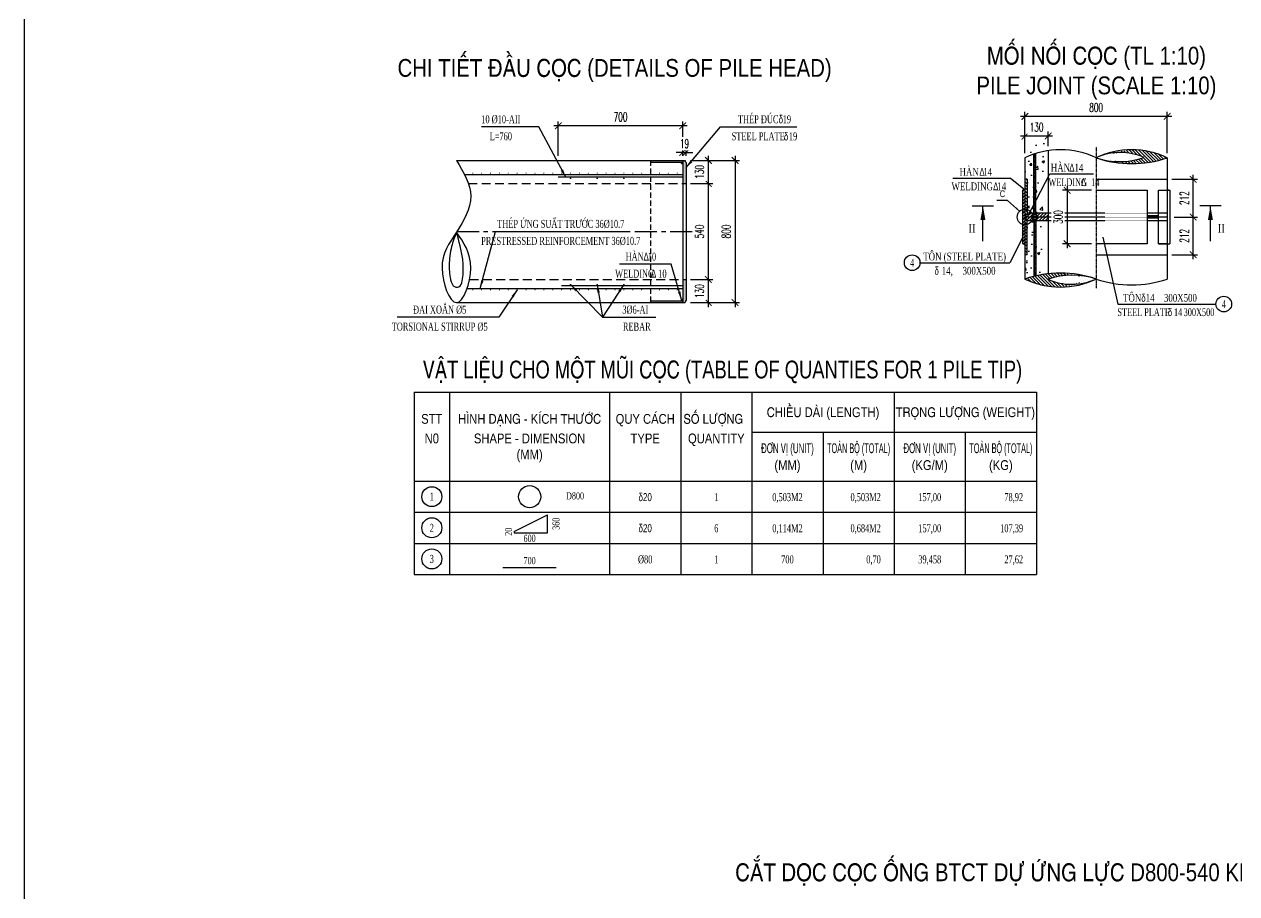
# Model space of a CAD drawing. Extents: x -687 to 808890, y -259 to 107959.
# Drawn here: x 796062 to 802880, y 96811 to 101701 of the extents above; entities that cross this region are included whole.
import ezdxf
from ezdxf.enums import TextEntityAlignment as Align

# ---------------------------------------------------------------- set-up
doc = ezdxf.new("R2010")
doc.units = 0
doc.header["$MEASUREMENT"] = 0
doc.header["$PDMODE"] = 3
doc.linetypes.add('CENTER', pattern=[2, 1.25, -0.25, 0.25, -0.25])
doc.linetypes.add('HIDDEN', pattern=[0.375, 0.25, -0.125])
doc.layers.get('0').update_dxf_attribs({"color": 3, "linetype": 'CONTINUOUS'})
doc.layers.get('DEFPOINTS').update_dxf_attribs({"linetype": 'CONTINUOUS'})
for name, color, linetype in [('Han', 7, 'CONTINUOUS'), ('HARCH', 9, 'CONTINUOUS'), ('Hatch', 5, 'CONTINUOUS'), ('khuat', 8, 'HIDDEN'), ('Kich thuoc', 4, 'CONTINUOUS'), ('KTHUOC', 2, 'CONTINUOUS'), ('Manh', 9, 'CONTINUOUS'), ('Net vang', 2, 'CONTINUOUS'), ('Text', 3, 'CONTINUOUS'), ('Thep chu', 1, 'CONTINUOUS'), ('Thep dai', 6, 'CONTINUOUS'), ('Tim', 8, 'CENTER'), ('VIEN', 3, 'CONTINUOUS')]:
    doc.layers.add(name, color=color, linetype=linetype)
doc.styles.add('DIM', font='isocp.shx')
doc.styles.add('HOA', font='Vhavan.ttf')
doc.styles.add('Kichthuoc', font='romans.shx', dxfattribs={"width": 0.6})
doc.styles.get("Standard").update_dxf_attribs({"font": 'vntimeh.shx', "width": 0.65})
doc.styles.add('SYMBOL', font='greeks.shx', dxfattribs={"width": 0.8})
doc.styles.add('Ten', font='Vharialn.ttf')
doc.linetypes.add('WELD', pattern='A,0.3,[130,ltypeshp.shx,S=0.25,R=0,X=0,Y=0.25],0.3', length=0.6)
doc.dimstyles.new('10a', dxfattribs={"dimscale": 200, "dimtxt": 0.22, "dimasz": 0.12, "dimexe": 0.12, "dimexo": 0.12, "dimgap": 0.1, "dimtad": 1, "dimdec": 0, "dimlfac": 0.5, "dimzin": 0, "dimdsep": 46, "dimtxsty": 'DIM', "dimblk": 'OBLIQUE', "dimcen": 0.09, "dimdle": 0.12, "dimclrd": 4, "dimclre": 4, "dimclrt": 3, "dimadec": 0, "dimazin": 0, "dimtfac": 1, "dimtdec": 0, "dimtmove": 0, "dimatfit": 0, "dimfxl": 1, "dimtolj": 1, "dimtzin": 0, "dimarcsym": 0})
doc.dimstyles.new('Dim 250', dxfattribs={"dimscale": 250, "dimtxt": 0.2, "dimasz": 0.15, "dimexe": 0.1, "dimexo": 0.1, "dimgap": 0.1, "dimtad": 1, "dimdec": 0, "dimlfac": -1, "dimzin": 0, "dimdsep": 46, "dimtxsty": 'Kichthuoc', "dimblk": 'ARCHTICK', "dimcen": 0.1, "dimdle": 0.1, "dimclrd": 4, "dimclre": 4, "dimclrt": 3, "dimadec": 0, "dimazin": 0, "dimtfac": 1, "dimtdec": 0, "dimtix": 1, "dimtmove": 2, "dimatfit": 3, "dimfxl": 1, "dimtfill": 1, "dimtolj": 1, "dimtzin": 0, "dimarcsym": 0})
doc.dimstyles.new('Le 250', dxfattribs={"dimscale": 250, "dimtxt": 0.22, "dimasz": 0.18, "dimexe": 0.1, "dimexo": 0.2, "dimgap": 0.1, "dimtad": 1, "dimdec": 0, "dimzin": 0, "dimdsep": 46, "dimtxsty": 'Kichthuoc', "dimblk": 'ARCHTICK', "dimcen": 0, "dimdle": 0.1, "dimclrd": 2, "dimclre": 2, "dimclrt": 256, "dimadec": 0, "dimazin": 0, "dimtfac": 1, "dimtdec": 0, "dimtix": 1, "dimtmove": 2, "dimatfit": 3, "dimfxl": 1, "dimtolj": 1, "dimtzin": 0, "dimarcsym": 0})
pattern_1 = [(135, (790914.554, 101798.52), (-8.838835, -8.838835), [])]

# ---------------------------------------------------------------- blocks, each defined once
blk = doc.blocks.new('_ArchTick')
at = {"color": 0, "linetype": 'ByBlock', "const_width": 0.15}
blk.add_lwpolyline([(-0.5, -0.5), (0.5, 0.5)], dxfattribs=at)
blk = doc.blocks.new('*D227')
at = {"layer": 'DEFPOINTS', "color": 0}
for p in [(799065.2, 101129.5), (799065.2, 100935.1), (799765.2, 100935.1)]:
    blk.add_point(p, dxfattribs=at)
at = {"layer": 'Kich thuoc', "color": 4, "lineweight": -2}
for p, q in [((799790.2, 101129.5), (799040.2, 101129.5)), ((799065.2, 100960.1), (799065.2, 101154.5)), ((799765.2, 100960.1), (799765.2, 101154.5))]:
    blk.add_line(p, q, dxfattribs=at)
at = {"layer": 'Kich thuoc', "color": 4, "lineweight": -2, "xscale": 37.5, "yscale": 37.5, "zscale": 37.5, "rotation": 180}
blk.add_blockref('_ArchTick', (799065.2, 101129.5), dxfattribs=at)
at = {"layer": 'Kich thuoc', "color": 4, "lineweight": -2, "xscale": 37.5, "yscale": 37.5, "zscale": 37.5}
blk.add_blockref('_ArchTick', (799765.2, 101129.5), dxfattribs=at)
at = {"layer": 'Kich thuoc', "color": 3, "insert": (799415.2, 101179.5), "char_height": 50, "attachment_point": 5, "style": 'Kichthuoc', "bg_fill": 3, "box_fill_scale": 1.25, "bg_fill_color": 9, "bg_fill_true_color": 13158600, "bg_fill_transparency": 12304716}
blk.add_mtext('\\A1;700', dxfattribs=at)
blk = doc.blocks.new('*D228')
at = {"layer": 'DEFPOINTS', "color": 0}
for p in [(799765.2, 100935.1), (799784.2, 100935.1)]:
    blk.add_point(p, dxfattribs=at)
at = {"layer": 'Kich thuoc', "color": 4, "lineweight": -2}
for p, q in [((799765.2, 100979.5), (799727.7, 100979.5)), ((799765.2, 100960.1), (799765.2, 101004.5)), ((799765.2, 100979.5), (799784.2, 100979.5)), ((799784.2, 100960.1), (799784.2, 101004.5)), ((799784.2, 100979.5), (799821.7, 100979.5))]:
    blk.add_line(p, q, dxfattribs=at)
at = {"layer": 'Kich thuoc', "color": 4, "lineweight": -2, "xscale": 37.5, "yscale": 37.5, "zscale": 37.5}
blk.add_blockref('_ArchTick', (799765.2, 100979.5), dxfattribs=at)
at = {"layer": 'Kich thuoc', "color": 4, "lineweight": -2, "xscale": 37.5, "yscale": 37.5, "zscale": 37.5, "rotation": 180}
blk.add_blockref('_ArchTick', (799784.2, 100979.5), dxfattribs=at)
at = {"layer": 'Kich thuoc', "color": 3, "insert": (799774.7, 101029.5), "char_height": 50, "attachment_point": 5, "style": 'Kichthuoc', "bg_fill": 3, "box_fill_scale": 1.25, "bg_fill_color": 9, "bg_fill_true_color": 13158600, "bg_fill_transparency": 11732736}
blk.add_mtext('\\A1;19', dxfattribs=at)
at = {"layer": 'DEFPOINTS', "color": 0}
blk.add_point((799784.2, 100979.5), dxfattribs=at)
blk = doc.blocks.new('*D229')
at = {"layer": 'DEFPOINTS', "color": 0}
for p in [(799784.2, 100265.1), (799784.2, 100135.1)]:
    blk.add_point(p, dxfattribs=at)
at = {"layer": 'Kich thuoc', "color": 4, "lineweight": -2}
for p, q in [((799809.2, 100265.1), (799934.2, 100265.1)), ((799909.2, 100110.1), (799909.2, 100290.1)), ((799809.2, 100135.1), (799934.2, 100135.1))]:
    blk.add_line(p, q, dxfattribs=at)
at = {"layer": 'Kich thuoc', "color": 4, "lineweight": -2, "xscale": 37.5, "yscale": 37.5, "zscale": 37.5}
for p, rotation in [((799909.2, 100265.1), 90), ((799909.2, 100135.1), 270)]:
    blk.add_blockref('_ArchTick', p, dxfattribs=dict(at, rotation=rotation))
at = {"layer": 'Kich thuoc', "color": 3, "insert": (799859.2, 100200.1), "char_height": 50, "attachment_point": 5, "rotation": 90, "style": 'Kichthuoc', "bg_fill": 3, "box_fill_scale": 1.25, "bg_fill_color": 9, "bg_fill_true_color": 13158600, "bg_fill_transparency": 11732736}
blk.add_mtext('\\A1;130', dxfattribs=at)
at = {"layer": 'DEFPOINTS', "color": 0}
blk.add_point((799909.2, 100265.1), dxfattribs=at)
blk = doc.blocks.new('*D230')
at = {"layer": 'DEFPOINTS', "color": 0}
for p in [(799784.2, 100935.1), (799784.2, 100135.1), (800059.2, 100135.1)]:
    blk.add_point(p, dxfattribs=at)
at = {"layer": 'Kich thuoc', "color": 4, "lineweight": -2}
for p, q in [((799809.2, 100935.1), (800084.2, 100935.1)), ((800059.2, 100960.1), (800059.2, 100110.1)), ((799809.2, 100135.1), (800084.2, 100135.1))]:
    blk.add_line(p, q, dxfattribs=at)
at = {"layer": 'Kich thuoc', "color": 4, "lineweight": -2, "xscale": 37.5, "yscale": 37.5, "zscale": 37.5}
for p, rotation in [((800059.2, 100935.1), 90), ((800059.2, 100135.1), 270)]:
    blk.add_blockref('_ArchTick', p, dxfattribs=dict(at, rotation=rotation))
at = {"layer": 'Kich thuoc', "color": 3, "insert": (800009.2, 100535.1), "char_height": 50, "attachment_point": 5, "rotation": 90, "style": 'Kichthuoc', "bg_fill": 3, "box_fill_scale": 1.25, "bg_fill_color": 9, "bg_fill_true_color": 13158600, "bg_fill_transparency": 7360688}
blk.add_mtext('\\A1;800', dxfattribs=at)
blk = doc.blocks.new('*D231')
at = {"layer": 'DEFPOINTS', "color": 0}
for p in [(799784.2, 100805.1), (799909.2, 100805.1), (799784.2, 100265.1)]:
    blk.add_point(p, dxfattribs=at)
at = {"layer": 'Kich thuoc', "color": 4, "lineweight": -2}
for p, q in [((799809.2, 100805.1), (799934.2, 100805.1)), ((799909.2, 100240.1), (799909.2, 100830.1)), ((799809.2, 100265.1), (799934.2, 100265.1))]:
    blk.add_line(p, q, dxfattribs=at)
at = {"layer": 'Kich thuoc', "color": 4, "lineweight": -2, "xscale": 37.5, "yscale": 37.5, "zscale": 37.5}
for p, rotation in [((799909.2, 100805.1), 90), ((799909.2, 100265.1), 270)]:
    blk.add_blockref('_ArchTick', p, dxfattribs=dict(at, rotation=rotation))
at = {"layer": 'Kich thuoc', "color": 3, "insert": (799859.2, 100535.1), "char_height": 50, "attachment_point": 5, "rotation": 90, "style": 'Kichthuoc', "bg_fill": 3, "box_fill_scale": 1.25, "bg_fill_color": 9, "bg_fill_true_color": 13158600, "bg_fill_transparency": 11732736}
blk.add_mtext('\\A1;540', dxfattribs=at)
blk = doc.blocks.new('*D232')
at = {"layer": 'DEFPOINTS', "color": 0}
for p in [(799784.2, 100935.1), (799784.2, 100805.1)]:
    blk.add_point(p, dxfattribs=at)
at = {"layer": 'Kich thuoc', "color": 4, "lineweight": -2}
for p, q in [((799809.2, 100935.1), (799934.2, 100935.1)), ((799909.2, 100780.1), (799909.2, 100960.1)), ((799809.2, 100805.1), (799934.2, 100805.1))]:
    blk.add_line(p, q, dxfattribs=at)
at = {"layer": 'Kich thuoc', "color": 4, "lineweight": -2, "xscale": 37.5, "yscale": 37.5, "zscale": 37.5}
for p, rotation in [((799909.2, 100935.1), 90), ((799909.2, 100805.1), 270)]:
    blk.add_blockref('_ArchTick', p, dxfattribs=dict(at, rotation=rotation))
at = {"layer": 'Kich thuoc', "color": 3, "insert": (799859.2, 100870.1), "char_height": 50, "attachment_point": 5, "rotation": 90, "style": 'Kichthuoc', "bg_fill": 3, "box_fill_scale": 1.25, "bg_fill_color": 9, "bg_fill_true_color": 13158600, "bg_fill_transparency": 4009252}
blk.add_mtext('\\A1;130', dxfattribs=at)
at = {"layer": 'DEFPOINTS', "color": 0}
blk.add_point((799909.2, 100935.1), dxfattribs=at)
blk = doc.blocks.new('*D431')
at = {"layer": 'DEFPOINTS', "color": 0}
for p in [(801819.5, 100989.1), (801689.5, 100949.7)]:
    blk.add_point(p, dxfattribs=at)
at = {"layer": 'Kich thuoc', "color": 4, "lineweight": -2}
for p, q in [((801844.5, 101071.7), (801664.5, 101071.7)), ((801689.5, 100974.7), (801689.5, 101096.7)), ((801819.5, 101014.1), (801819.5, 101096.7))]:
    blk.add_line(p, q, dxfattribs=at)
at = {"layer": 'Kich thuoc', "color": 4, "lineweight": -2, "xscale": 37.5, "yscale": 37.5, "zscale": 37.5, "rotation": 180}
blk.add_blockref('_ArchTick', (801689.5, 101071.7), dxfattribs=at)
at = {"layer": 'Kich thuoc', "color": 4, "lineweight": -2, "xscale": 37.5, "yscale": 37.5, "zscale": 37.5}
blk.add_blockref('_ArchTick', (801819.5, 101071.7), dxfattribs=at)
at = {"layer": 'Kich thuoc', "color": 3, "insert": (801754.5, 101121.7), "char_height": 50, "attachment_point": 5, "style": 'Kichthuoc', "bg_fill": 3, "box_fill_scale": 1.25, "bg_fill_color": 9, "bg_fill_true_color": 13158600, "bg_fill_transparency": 13434708}
blk.add_mtext('\\A1;130', dxfattribs=at)
at = {"layer": 'DEFPOINTS', "color": 0}
blk.add_point((801689.5, 101071.7), dxfattribs=at)
blk = doc.blocks.new('Cati-i')
at = {"layer": 'Text'}
for p, q in [((-3, 0), (3, 0)), ((0, -10), (0, 0))]:
    blk.add_line(p, q, dxfattribs=at)
blk.add_solid([(-0.7, -4.03), (0.7, -4.03), (0, 0)], dxfattribs=at)
at = {"layer": 'Text', "width": 0.8}
blk.add_attdef('I', text='', height=2.5, dxfattribs=at).set_placement((-3.04, -7.62), align=Align.CENTER)
blk = doc.blocks.new('*D432')
at = {"layer": 'DEFPOINTS', "color": 0}
for p in [(802503.5, 100616.6), (802635, 100616.6), (802489.5, 100404.6)]:
    blk.add_point(p, dxfattribs=at)
at = {"layer": 'Kich thuoc', "color": 4, "lineweight": -2}
for p, q in [((802635, 100379.6), (802635, 100641.6)), ((802528.5, 100616.6), (802660, 100616.6)), ((802514.5, 100404.6), (802660, 100404.6))]:
    blk.add_line(p, q, dxfattribs=at)
at = {"layer": 'Kich thuoc', "color": 4, "lineweight": -2, "xscale": 37.5, "yscale": 37.5, "zscale": 37.5}
for p, rotation in [((802635, 100616.6), 90), ((802635, 100404.6), 270)]:
    blk.add_blockref('_ArchTick', p, dxfattribs=dict(at, rotation=rotation))
at = {"layer": 'Kich thuoc', "color": 3, "insert": (802585, 100510.6), "char_height": 50, "attachment_point": 5, "rotation": 90, "style": 'Kichthuoc', "bg_fill": 3, "box_fill_scale": 1.25, "bg_fill_color": 9, "bg_fill_true_color": 13158600, "bg_fill_transparency": 8338381}
blk.add_mtext('\\A1;212', dxfattribs=at)
blk = doc.blocks.new('*D433')
at = {"layer": 'DEFPOINTS', "color": 0}
for p in [(802489.5, 100828.6), (802635, 100828.6), (802503.5, 100616.6)]:
    blk.add_point(p, dxfattribs=at)
at = {"layer": 'Kich thuoc', "color": 4, "lineweight": -2}
for p, q in [((802635, 100591.6), (802635, 100853.6)), ((802514.5, 100828.6), (802660, 100828.6)), ((802528.5, 100616.6), (802660, 100616.6))]:
    blk.add_line(p, q, dxfattribs=at)
at = {"layer": 'Kich thuoc', "color": 4, "lineweight": -2, "xscale": 37.5, "yscale": 37.5, "zscale": 37.5}
for p, rotation in [((802635, 100828.6), 90), ((802635, 100616.6), 270)]:
    blk.add_blockref('_ArchTick', p, dxfattribs=dict(at, rotation=rotation))
at = {"layer": 'Kich thuoc', "color": 3, "insert": (802585, 100722.6), "char_height": 50, "attachment_point": 5, "rotation": 90, "style": 'Kichthuoc', "bg_fill": 3, "box_fill_scale": 1.25, "bg_fill_color": 9, "bg_fill_true_color": 13158600, "bg_fill_transparency": 13434708}
blk.add_mtext('\\A1;212', dxfattribs=at)
blk = doc.blocks.new('_Oblique')
at = {"color": 0, "linetype": 'ByBlock', "lineweight": -2}
blk.add_line((-0.5, -0.5), (0.5, 0.5), dxfattribs=at)
blk = doc.blocks.new('*D434')
at = {"layer": 'DEFPOINTS', "color": 0}
for p in [(802089.5, 100766.6), (801926.1, 100466.6), (802089.5, 100466.6)]:
    blk.add_point(p, dxfattribs=at)
at = {"layer": 'Kich thuoc', "color": 4, "lineweight": -2}
for p, q in [((801926.1, 100791.6), (801926.1, 100441.6)), ((802064.5, 100766.6), (801901.1, 100766.6)), ((802064.5, 100466.6), (801901.1, 100466.6))]:
    blk.add_line(p, q, dxfattribs=at)
at = {"layer": 'Kich thuoc', "color": 4, "lineweight": -2, "xscale": 37.5, "yscale": 37.5, "zscale": 37.5}
for p, rotation in [((801926.1, 100766.6), 90), ((801926.1, 100466.6), 270)]:
    blk.add_blockref('_ArchTick', p, dxfattribs=dict(at, rotation=rotation))
at = {"layer": 'Kich thuoc', "color": 3, "insert": (801876.1, 100616.6), "char_height": 50, "attachment_point": 5, "rotation": 90, "style": 'Kichthuoc', "bg_fill": 3, "box_fill_scale": 1.25, "bg_fill_color": 9, "bg_fill_true_color": 13158600, "bg_fill_transparency": 13434708}
blk.add_mtext('\\A1;300', dxfattribs=at)
blk = doc.blocks.new('*D435')
at = {"layer": 'DEFPOINTS', "color": 0}
for p in [(801689.5, 101182.6), (801689.5, 101005.8), (802489.5, 100949.7)]:
    blk.add_point(p, dxfattribs=at)
at = {"layer": 'Kich thuoc', "color": 4, "lineweight": -2}
for p, q in [((802514.5, 101182.6), (801664.5, 101182.6)), ((801689.5, 101030.8), (801689.5, 101207.6)), ((802489.5, 100974.7), (802489.5, 101207.6))]:
    blk.add_line(p, q, dxfattribs=at)
at = {"layer": 'Kich thuoc', "color": 4, "lineweight": -2, "xscale": 37.5, "yscale": 37.5, "zscale": 37.5, "rotation": 180}
blk.add_blockref('_ArchTick', (801689.5, 101182.6), dxfattribs=at)
at = {"layer": 'Kich thuoc', "color": 4, "lineweight": -2, "xscale": 37.5, "yscale": 37.5, "zscale": 37.5}
blk.add_blockref('_ArchTick', (802489.5, 101182.6), dxfattribs=at)
at = {"layer": 'Kich thuoc', "color": 3, "insert": (802089.5, 101232.6), "char_height": 50, "attachment_point": 5, "style": 'Kichthuoc', "bg_fill": 3, "box_fill_scale": 1.25, "bg_fill_color": 9, "bg_fill_true_color": 13158600, "bg_fill_transparency": 13434708}
blk.add_mtext('\\A1;800', dxfattribs=at)

msp = doc.modelspace()

# ---------------------------------------------------------------- hatches: boundary and pattern name
at = {"layer": 'HARCH'}
h = msp.add_hatch(dxfattribs=at)
h.set_pattern_fill('ANSI31', color=256, scale=100, angle=90, style=0)
h.set_pattern_definition(pattern_1)
h.paths.add_polyline_path([(801819.5, 100266.4, -0.177243), (802012.4, 100277.6, 0.173829), (801689.5, 100267.9, 0.245422), (802023.3, 100259.4, -0.241912)])
at = {"layer": 'Hatch'}
h = msp.add_hatch(color=256, dxfattribs=at)
h.paths.add_polyline_path([(799765.2, 100935.1), (799584.2, 100935.1), (799584.2, 100925.1), (799765.2, 100925.1)])
h.paths.add_polyline_path([(799784.2, 100923.1), (799782.4, 100923.1), (799778.2, 100935.1), (799765.2, 100935.1), (799765.2, 100805.1), (799784.2, 100805.1)])
h = msp.add_hatch(dxfattribs=at)
h.set_pattern_fill('ANSI31', color=256, scale=100, angle=90, style=0)
h.set_pattern_definition(pattern_1)
h.paths.add_polyline_path([(801701.5, 100828.6), (801689.5, 100828.6), (801689.5, 100628.6), (801701.5, 100628.6)])
h.paths.add_polyline_path([(801701.5, 100604.6), (801689.5, 100604.6), (801689.5, 100404.6), (801701.5, 100404.6)])
h = msp.add_hatch(dxfattribs=at)
h.set_pattern_fill('ANSI31', color=256, scale=100, style=0)
h.set_pattern_definition([(45, (29899.795, -79.171), (-8.83883476, 8.83883476), [])])
h.paths.add_polyline_path([(801689.5, 100766.6), (801675.5, 100766.6), (801675.5, 100658.1, -0.081492), (801689.5, 100660.4)])
h.paths.add_polyline_path([(801689.5, 100610.1), (801689.5, 100660.4, 0.081492), (801675.5, 100658.1), (801675.5, 100575.1, 0.081492), (801689.5, 100572.8)])
h.paths.add_polyline_path([(801689.5, 100572.8, -0.081492), (801675.5, 100575.1), (801675.5, 100466.6), (801689.5, 100466.6)])
h = msp.add_hatch(color=256, dxfattribs=at)
h.paths.add_polyline_path([(799784.2, 100265.1), (799765.2, 100265.1), (799765.2, 100135.1), (799778.2, 100135.1), (799782.4, 100147.1), (799784.2, 100147.1)])
h.paths.add_polyline_path([(799765.2, 100145.1), (799584.2, 100145.1), (799584.2, 100135.1), (799765.2, 100135.1)])

# ---------------------------------------------------------------- linework, layer by layer
for p, q in [((798254, 99631.3), (798254, 98606.3)), ((798254, 99631.3), (801754, 99631.3)), ((798454, 99631.3), (798454, 98606.3)), ((799354, 99631.3), (799354, 98606.3)), ((799754, 99631.3), (799754, 98606.3)), ((800154, 99631.3), (800154, 98606.3)), ((800954, 99631.3), (800954, 98606.3)), ((801754, 99631.3), (801754, 98606.3)), ((800154, 99406.3), (801754, 99406.3)), ((800554, 99406.3), (800554, 98606.3)), ((801354, 99406.3), (801354, 98606.3)), ((798254, 99131.3), (801754, 99131.3)), ((798254, 98956.3), (801754, 98956.3)), ((798254, 98781.3), (801754, 98781.3)), ((798254, 98781.3), (801754, 98781.3)), ((798254, 98606.3), (801754, 98606.3))]:
    msp.add_line(p, q)
at = {"const_width": 4.5}
for points in [[(799131.9, 100833.9, 1), (799136.4, 100833.9, 1)], [(799281.9, 100833.9, 1), (799286.4, 100833.9, 1)], [(799431.9, 100833.9, 1), (799436.4, 100833.9, 1)], [(799131.9, 100236.2, -1), (799136.4, 100236.2, -1)], [(799281.9, 100236.2, -1), (799286.4, 100236.2, -1)], [(799431.9, 100236.2, -1), (799436.4, 100236.2, -1)]]:
    msp.add_lwpolyline(points, format="xyb", close=True, dxfattribs=at)
at = {"layer": 'Hatch', "linetype": 'HIDDEN', "ltscale": 120}
msp.add_line((799584.2, 100935.1), (799584.2, 100135.1), dxfattribs=at)
at = {"layer": 'Hatch'}
for p, q in [((802387.5, 100623.1), (802387.5, 100610.1)), ((802407.5, 100623.1), (802407.5, 100610.1)), ((802427.5, 100623.1), (802427.5, 100610.1))]:
    msp.add_line(p, q, dxfattribs=at)
for points in [[(801689.5, 100766.6), (801689.5, 100778.6), (801675.5, 100766.6)], [(802489.5, 100766.6), (802489.5, 100778.6), (802503.5, 100766.6)], [(801689.5, 100466.6), (801675.5, 100466.6), (801689.5, 100454.6)], [(802489.5, 100466.6), (802503.5, 100466.6), (802489.5, 100454.6)]]:
    msp.add_solid(points, dxfattribs=at)
at = {"layer": 'khuat'}
for p, q in [((802377.5, 100638.6), (802089.5, 100638.6)), ((802489.5, 100638.6), (802439.5, 100638.6)), ((802377.5, 100616.6), (802089.5, 100616.6)), ((802377.5, 100594.6), (802089.5, 100594.6)), ((802489.5, 100616.6), (802439.5, 100616.6)), ((802489.5, 100594.6), (802439.5, 100594.6))]:
    msp.add_line(p, q, dxfattribs=at)
at = {"layer": 'KTHUOC'}
for p, q in [((801828.8, 100858.9), (802075.3, 100858.9)), ((801283.3, 100835.2), (801607.1, 100835.2)), ((801099.2, 100359.6), (801603.9, 100359.6)), ((802212.4, 100126.8), (802763.5, 100126.8))]:
    msp.add_line(p, q, dxfattribs=at)
for centre in [(801055.2, 100359.6), (802807.5, 100126.8)]:
    msp.add_circle(centre, 44, dxfattribs=at)
for centre, radius, start, end in [((802289.5, 100530.9), 464.1, 64.46988, 115.53012), ((802289.5, 101536.6), 620, 251.18228, 288.81772), ((801889.5, 99681), 620, 71.18228, 108.81772), ((801889.5, 100686.6), 464.1, 244.46988, 295.53012), ((801956.6, 99871.9), 417.7, 71.45052, 109.16813), ((801952.9, 100566.7), 328.6, 246.05221, 294.56644), ((802289.5, 100854.8), 620, 251.18228, 288.81772)]:
    msp.add_arc(centre, radius, start, end, dxfattribs=at)
msp.add_solid([(801689.5, 100623.1), (801703.5, 100618.1), (801689.5, 100610.1), (801703.5, 100615.1)], dxfattribs=at)
at = {"layer": 'Manh', "linetype": 'WELD', "ltscale": 22}
for p, q in [((802089.5, 100766.6), (802377.5, 100766.6)), ((802377.5, 100766.6), (802377.5, 100466.6)), ((802377.5, 100766.6), (802377.5, 100466.6)), ((802439.5, 100466.6), (802439.5, 100766.6)), ((802439.5, 100766.6), (802489.5, 100766.6)), ((802377.5, 100466.6), (802089.5, 100466.6)), ((802489.5, 100466.6), (802439.5, 100466.6))]:
    msp.add_line(p, q, dxfattribs=at)
at = {"layer": 'Net vang'}
msp.add_line((798254, 99131.3), (801754, 99131.3), dxfattribs=at)
for centre in [(798354, 99043.8), (798354, 98868.8), (798354, 98693.8)]:
    msp.add_circle(centre, 56.2, dxfattribs=at)
for points, knots in [([(798492.3, 100935.1), (798532.7, 100868.4), (798613.4, 100735.1), (798492.8, 100522.8), (798370.9, 100361.9), (798492.6, 100024.1), (798613.5, 100360), (798533.2, 100473.4), (798492.3, 100531.1)], [0, 0, 0, 0, 217.550511, 435.101022, 652.651533, 862.881742, 1073.007423, 1290.557934, 1290.557934, 1290.557934, 1290.557934]), ([(798492.3, 100531.1), (798507.1, 100479.6), (798530.2, 100399), (798533, 100303.8), (798521.8, 100216.9), (798473.7, 100224), (798454.2, 100273.8), (798448.9, 100348.6), (798460.2, 100444.6), (798482.4, 100504.5), (798492.3, 100531.1)], [0, 0, 0, 0, 155.255889, 243.008911, 319.962243, 337.767249, 370.835349, 463.424431, 569.804282, 654.888435, 654.888435, 654.888435, 654.888435])]:
    msp.add_open_spline(points, degree=3, knots=knots, dxfattribs=at)
at = {"layer": 'Thep chu'}
for p, q in [((798816.6, 98847.6), (799004, 98941.3)), ((799004, 98841.3), (799004, 98941.3)), ((798816.6, 98847.6), (798816.6, 98841.3)), ((798816.6, 98841.3), (799004, 98841.3)), ((798754, 98646.3), (799054, 98646.3))]:
    msp.add_line(p, q, dxfattribs=at)
msp.add_lwpolyline([(796062.4, 71239), (808889.6, 71239), (808889.6, 106534.8), (796062.4, 106534.8)], close=True, dxfattribs=at)
at = {"layer": 'Thep dai', "const_width": 3}
for points in [[(798582.7, 100863.4, 1), (798585.7, 100863.4, 1)], [(798632.7, 100863.4, 1), (798635.7, 100863.4, 1)], [(798682.7, 100863.4, 1), (798685.7, 100863.4, 1)], [(798732.7, 100863.4, 1), (798735.7, 100863.4, 1)], [(798782.7, 100863.4, 1), (798785.7, 100863.4, 1)], [(798832.7, 100863.4, 1), (798835.7, 100863.4, 1)], [(798882.7, 100863.4, 1), (798885.7, 100863.4, 1)], [(798932.7, 100863.4, 1), (798935.7, 100863.4, 1)], [(798982.7, 100863.4, 1), (798985.7, 100863.4, 1)], [(799032.7, 100863.4, 1), (799035.7, 100863.4, 1)], [(799082.7, 100863.4, 1), (799085.7, 100863.4, 1)], [(799132.7, 100863.4, 1), (799135.7, 100863.4, 1)], [(799182.7, 100863.4, 1), (799185.7, 100863.4, 1)], [(799232.7, 100863.4, 1), (799235.7, 100863.4, 1)], [(799282.7, 100863.4, 1), (799285.7, 100863.4, 1)], [(799332.7, 100863.4, 1), (799335.7, 100863.4, 1)], [(799382.7, 100863.4, 1), (799385.7, 100863.4, 1)], [(799432.7, 100863.4, 1), (799435.7, 100863.4, 1)], [(799482.7, 100863.4, 1), (799485.7, 100863.4, 1)], [(799532.7, 100863.4, 1), (799535.7, 100863.4, 1)], [(799582.7, 100863.4, 1), (799585.7, 100863.4, 1)], [(799632.7, 100863.4, 1), (799635.7, 100863.4, 1)], [(799682.7, 100863.4, 1), (799685.7, 100863.4, 1)], [(799732.7, 100863.4, 1), (799735.7, 100863.4, 1)], [(798582.7, 100206.7, -1), (798585.7, 100206.7, -1)], [(798632.7, 100206.7, -1), (798635.7, 100206.7, -1)], [(798682.7, 100206.7, -1), (798685.7, 100206.7, -1)], [(798732.7, 100206.7, -1), (798735.7, 100206.7, -1)], [(798782.7, 100206.7, -1), (798785.7, 100206.7, -1)], [(798832.7, 100206.7, -1), (798835.7, 100206.7, -1)], [(798882.7, 100206.7, -1), (798885.7, 100206.7, -1)], [(798932.7, 100206.7, -1), (798935.7, 100206.7, -1)], [(798982.7, 100206.7, -1), (798985.7, 100206.7, -1)], [(799032.7, 100206.7, -1), (799035.7, 100206.7, -1)], [(799082.7, 100206.7, -1), (799085.7, 100206.7, -1)], [(799132.7, 100206.7, -1), (799135.7, 100206.7, -1)], [(799182.7, 100206.7, -1), (799185.7, 100206.7, -1)], [(799232.7, 100206.7, -1), (799235.7, 100206.7, -1)], [(799282.7, 100206.7, -1), (799285.7, 100206.7, -1)], [(799332.7, 100206.7, -1), (799335.7, 100206.7, -1)], [(799382.7, 100206.7, -1), (799385.7, 100206.7, -1)], [(799432.7, 100206.7, -1), (799435.7, 100206.7, -1)], [(799482.7, 100206.7, -1), (799485.7, 100206.7, -1)], [(799532.7, 100206.7, -1), (799535.7, 100206.7, -1)], [(799582.7, 100206.7, -1), (799585.7, 100206.7, -1)], [(799632.7, 100206.7, -1), (799635.7, 100206.7, -1)], [(799682.7, 100206.7, -1), (799685.7, 100206.7, -1)], [(799732.7, 100206.7, -1), (799735.7, 100206.7, -1)]]:
    msp.add_lwpolyline(points, format="xyb", close=True, dxfattribs=at)
at = {"layer": 'Thep dai'}
msp.add_circle((798904, 99043.8), 62.5, dxfattribs=at)
at = {"layer": 'Tim'}
for p, q in [((801744.5, 100974.4), (801744.5, 100626.6)), ((802089.5, 101011.7), (802089.5, 100216.4)), ((801744.5, 100606.6), (801744.5, 100285.7))]:
    msp.add_line(p, q, dxfattribs=at)
at = {"layer": 'VIEN'}
for p, q in [((801750.6, 100628.6), (801750.6, 100976.5)), ((801819.5, 100992.2), (801819.5, 100641.6)), ((801689.5, 100949.7), (801689.5, 100623.1)), ((801738.4, 100628.6), (801738.4, 100972.2)), ((802489.5, 100949.7), (802489.5, 100616.6)), ((801701.5, 100828.6), (801689.5, 100828.6)), ((801701.5, 100828.6), (801701.5, 100628.6)), ((802089.5, 100828.6), (802489.5, 100828.6)), ((801689.5, 100766.6), (801675.5, 100766.6)), ((801675.5, 100766.6), (801675.5, 100466.6)), ((801689.5, 100754.6), (801689.5, 100478.6)), ((802089.5, 100766.6), (802377.5, 100766.6)), ((802439.5, 100766.6), (802503.5, 100766.6)), ((802503.5, 100766.6), (802503.5, 100466.6)), ((801738.4, 100638.6), (801701.5, 100638.6)), ((801737.5, 100628.6), (801737.5, 100638.6)), ((802089.5, 100638.6), (801750.6, 100638.6)), ((801751.5, 100628.6), (801751.5, 100638.6)), ((801819.5, 100641.6), (801819.5, 100591.6)), ((802439.5, 100638.6), (802377.5, 100638.6)), ((801701.5, 100628.6), (801689.5, 100628.6)), ((801703.5, 100618.1), (801689.5, 100623.1)), ((801703.5, 100615.1), (801689.5, 100610.1)), ((801689.5, 100610.1), (801689.5, 100267.9)), ((801701.5, 100604.6), (801689.5, 100604.6)), ((801701.5, 100404.6), (801701.5, 100604.6)), ((801738.4, 100594.6), (801701.5, 100594.6)), ((801703.5, 100618.1), (801703.5, 100616.6)), ((801703.5, 100615.1), (801703.5, 100616.6)), ((802089.5, 100616.6), (801703.5, 100616.6)), ((801732.5, 100616.6), (801732.5, 100628.6)), ((801732.5, 100628.6), (801737.5, 100628.6)), ((801732.5, 100616.6), (801732.5, 100604.6)), ((801732.5, 100604.6), (801737.5, 100604.6)), ((801737.5, 100598.6), (801737.5, 100604.7)), ((801737.5, 100604.6), (801737.5, 100594.6)), ((801738.4, 100628.6), (801750.6, 100628.6)), ((801738.4, 100618.6), (801750.6, 100618.6)), ((801738.4, 100614.6), (801750.6, 100614.6)), ((801738.4, 100604.6), (801738.4, 100284.1)), ((801738.4, 100604.6), (801750.6, 100604.6)), ((801750.6, 100604.6), (801750.6, 100287.2)), ((802089.5, 100594.6), (801750.6, 100594.6)), ((801751.5, 100628.6), (801756.5, 100628.6)), ((801751.5, 100604.6), (801756.5, 100604.6)), ((801751.5, 100604.6), (801751.5, 100594.6)), ((801756.5, 100616.6), (801756.5, 100628.6)), ((801756.5, 100616.6), (801756.5, 100604.6)), ((801819.5, 100591.6), (801819.5, 100298.9)), ((802439.5, 100623.1), (802377.5, 100623.1)), ((802439.5, 100616.6), (802377.5, 100616.6)), ((802439.5, 100610.1), (802377.5, 100610.1)), ((802439.5, 100594.6), (802377.5, 100594.6)), ((802489.5, 100616.6), (802489.5, 100267.9)), ((801689.5, 100466.6), (801675.5, 100466.6)), ((802439.5, 100466.6), (802503.5, 100466.6)), ((801701.5, 100404.6), (801689.5, 100404.6)), ((802089.5, 100404.6), (802489.5, 100404.6))]:
    msp.add_line(p, q, dxfattribs=at)
msp.add_circle((801689.5, 100616.6), 43.8, dxfattribs=at)
for centre, start, end in [((801738.4, 100623.6), 90, 270), ((801738.4, 100609.6), 90, 270), ((801750.6, 100623.6), 270, 90), ((801750.6, 100609.6), 270, 90)]:
    msp.add_arc(centre, 5, start, end, dxfattribs=at)

# ---------------------------------------------------------------- block references
at = {"layer": 'Hatch', "xscale": 20, "yscale": 20, "zscale": 20}
msp.add_blockref('Cati-i', (801453, 100680), dxfattribs=at).add_auto_attribs({'I': 'II'})
at = {"layer": 'Hatch'}
ref = msp.add_blockref('Cati-i', (802732.3, 100680), dxfattribs=dict(at, xscale=-20, yscale=20, zscale=20))
ref.add_attrib('I', 'II', dxfattribs={"layer": 'Text', "height": 50, "width": 0.8}).set_placement((802793.2, 100527.7), align=Align.CENTER)

# ---------------------------------------------------------------- texts
at = {"layer": 'Text', "color": 3, "style": 'Ten'}
for s, p in [('mèi nèi cäc (TL 1:10)', (802091.2, 101474)), ('Chi tiÕt ®Çu cäc (details of pile head)', (799382, 101405.1)), ('pile joint (scale 1:10)', (802091.2, 101306.7)), ('C¾t däc cäc èng btct dù øng lùc D800-540 kÐo tr\xadíc, dµi 32m (1:25)', (802202.5, 96881.3))]:
    msp.add_text(s, height=100, dxfattribs=at).set_placement(p, align=Align.CENTER)
at = {"layer": 'Text'}
for s, height, width, p in [('10 %%C10-aii', 45, 0.65, (798742.2, 101143.9)), ('thÐp ®óc  19', 45, 0.65, (800224.7, 101143.9)), ('l=760', 45, 0.65, (798742.2, 101048.2)), ('steel plate  19', 45, 0.65, (800224.7, 101048.2)), ('thÐp øng suÊt tr\xadíc 36%%c10.7', 45, 0.65, (799079.3, 100555.4)), ('prestressed reinforcement 36%%c10.7', 45, 0.65, (799079.3, 100459.8)), ('hµn  10', 45, 0.65, (799529.7, 100371.1)), ('T«n (steel plate)', 44, 0.75, (801350.2, 100372.6)), ('welding  10', 45, 0.65, (799529.7, 100275.5)), ('14,', 44, 0.75, (801252.7, 100292.2)), ('300x500', 44, 0.75, (801431.3, 100292.2)), ('T«n  14', 44, 0.75, (802329.5, 100139.8)), ('300x500', 44, 0.75, (802563.6, 100139.8)), ('®ai xo¾n %%C5', 45, 0.65, (798398.4, 100073.3)), ('3%%C6-ai', 45, 0.65, (799498.4, 100073.3)), ('steel plate  14', 44, 0.6, (802391.6, 100059.4)), ('300x500', 44, 0.6, (802668.1, 100059.4)), ('torsional stirrup %%C5', 45, 0.65, (798398.4, 99977.6)), ('rebar', 45, 0.65, (799506.8, 99977.6)), ('d800', 40, 0.65, (799159.7, 99028.3)), ('1', 45, 0.65, (799954, 99018.8)), ('0,503m2', 45, 0.65, (800354, 99018.8)), ('157,00', 45, 0.65, (801154, 99018.8)), ('6', 45, 0.65, (799954, 98843.8)), ('0,114m2', 45, 0.65, (800354, 98843.8)), ('157,00', 45, 0.65, (801154, 98843.8)), ('600', 40, 0.65, (798904, 98789.6)), ('700', 40, 0.65, (798904, 98664.3)), ('%%c80', 45, 0.65, (799554, 98668.8)), ('1', 45, 0.65, (799954, 98668.8)), ('700', 45, 0.65, (800354, 98668.8)), ('39,458', 45, 0.65, (801154, 98668.8))]:
    msp.add_text(s, height=height, dxfattribs=dict(at, width=width)).set_placement(p, align=Align.CENTER)
at = {"layer": 'Text', "style": 'SYMBOL'}
for s, height, width, p in [('d', 45, 0.75, (800304.3, 101143.9)), ('d', 45, 0.75, (800333.9, 101047.1)), ('D', 44, 0.75, (801938.5, 100871.9)), ('D', 44, 0.75, (801433.2, 100848.2)), ('D', 44, 0.75, (801510.5, 100766.9)), ('D', 45, 0.75, (799544.5, 100371.1)), ('D', 45, 0.75, (799586.2, 100275.5)), ('d', 44, 0.75, (801180.8, 100292.2)), ('d', 44, 0.75, (802343.6, 100139.8)), ('d', 44, 0.6, (802493.6, 100059.4))]:
    msp.add_text(s, height=height, dxfattribs=dict(at, width=width)).set_placement(p)
at = {"layer": 'Text', "width": 0.75}
for s, p in [('Hµn  14', (801321.7, 100848.2)), ('welding  14', (801276.6, 100766.9))]:
    msp.add_text(s, height=44, dxfattribs=at).set_placement(p)
at = {"layer": 'Text', "color": 3, "style": 'HOA', "width": 0.85}
msp.add_text('c', height=37.5, dxfattribs=at).set_placement((801547.7, 100728.4))
at = {"layer": 'Text'}
for s, height, width, p in [('4', 44, 0.7, (801055.2, 100359.6)), ('4', 44, 0.7, (802807.5, 100126.8)), ('1', 45, 0.65, (798354, 99043.8)), ('2', 45, 0.65, (798354, 98868.8)), ('3', 45, 0.65, (798354, 98693.8))]:
    msp.add_text(s, height=height, dxfattribs=dict(at, width=width)).set_placement(p, align=Align.MIDDLE)
at = {"layer": 'Text', "color": 3, "style": 'Ten', "width": 0.9}
msp.add_text('vËt liÖu cho mét mòi cäc (table of quanties for 1 pile tip)', height=100, dxfattribs=at).set_placement((799988.3, 99708.9), align=Align.CENTER)
at = {"layer": 'Text', "style": 'Ten'}
for s, p in [('chiÒu dµi (length)', (800554, 99491.3)), ('träng l\xadîng (weight)', (801354, 99491.3)), ('stt', (798354, 99453.8)), ('h×nh d¹ng - kÝch th\xadíc', (798904, 99453.8)), ('quy c¸ch', (799554, 99453.8)), ('sè l\xadîng', (799936.8, 99453.8)), ('n0', (798354, 99343.8)), ('shape - dimension', (798904, 99343.8)), ('type', (799554, 99343.8)), ('quantity', (799954, 99343.8)), ('(mm)', (798904, 99253.8)), ('(mm)', (800354, 99193.8)), ('(m)', (800754, 99193.8)), ('(kg/m)', (801154, 99193.8)), ('(kg)', (801554, 99193.8))]:
    msp.add_text(s, height=55, dxfattribs=at).set_placement(p, align=Align.CENTER)
at = {"layer": 'Text'}
for s, height, style, width, p in [('®¬n vÞ (unit)', 55, 'Ten', 0.7, (800354, 99288.8)), ('toµn bé (total)', 55, 'Ten', 0.65, (800754, 99288.8)), ('®¬n vÞ (unit)', 55, 'Ten', 0.7, (801154, 99288.8)), ('toµn bé (total)', 55, 'Ten', 0.65, (801554, 99288.8)), ('d20', 45, 'SYMBOL', 0.75, (799554, 99018.8)), ('d20', 45, 'SYMBOL', 0.75, (799554, 98843.8))]:
    msp.add_text(s, height=height, dxfattribs=dict(at, style=style, width=width)).set_placement(p, align=Align.CENTER)
at = {"layer": 'Text', "width": 0.65}
for s, p in [('0,503m2', (800879, 99018.8)), ('78,92', (801679, 99018.8)), ('0,684m2', (800879, 98843.8)), ('107,39', (801679, 98843.8)), ('0,70', (800879, 98668.8)), ('27,62', (801679, 98668.8))]:
    msp.add_text(s, height=45, dxfattribs=at).set_placement(p, align=Align.RIGHT)
for s, p in [('20', (798805.5, 98846.5)), ('360', (799072.4, 98891.3))]:
    msp.add_text(s, height=40, rotation=90, dxfattribs=at).set_placement(p, align=Align.CENTER)

# ---------------------------------------------------------------- leaders
at = {"layer": 'Kich thuoc'}
for points, override in [([(799107, 100840.1), (798955.8, 101123.5), (798634.2, 101123.5)], {"dimtad": 0}), ([(799784.2, 100894.9), (799978.3, 101123.5), (800407.1, 101123.5)], {"dimtad": 0}), ([(798626.2, 100215.1), (798713.1, 100535.1), (799459.7, 100535.1)], {"dimtad": 0}), ([(799758.1, 100152.1), (799699.9, 100350.8), (799409.1, 100350.8)], {"dimtad": 0}), ([(799134.2, 100236.2), (799313.7, 100052.9), (799614.1, 100052.9)], {"dimgap": 0.1, "dimtad": 0}), ([(799284.2, 100236.2), (799313.7, 100052.9)], {"dimtad": 0}), ([(799434.2, 100236.2), (799313.7, 100052.9)], {"dimtad": 0}), ([(798834.2, 100206.7), (798730.6, 100052.9), (798159.2, 100052.9)], {"dimgap": 0.1, "dimtad": 0})]:
    msp.add_leader(points, dimstyle='Le 250', override=override, dxfattribs=at)
at = {"layer": 'KTHUOC'}
for points in [[(801683.5, 100772.6), (801607.1, 100835.2)], [(801659.2, 100650.3), (801591, 100709.9), (801531.9, 100709.9)], [(801675.5, 100499.8), (801603.9, 100359.6)], [(802127.2, 100503), (802212.4, 100126.8)]]:
    msp.add_leader(points, dimstyle='10a', dxfattribs=at)

# ---------------------------------------------------------------- next in the draw order: dimensions: what is measured, and where the dimension line sits
at = {"layer": 'Kich thuoc'}
for base, p1, p2, picture, middle in [((799065.2, 101129.5), (799765.2, 100935.1), (799065.2, 100935.1), '*D227', (799415.2, 101179.5)), ((801689.5, 101071.7), (801819.5, 100989.1), (801689.5, 100949.7), '*D431', (801754.5, 101121.7))]:
    dim = msp.add_linear_dim(base=base, p1=p1, p2=p2, dimstyle='Dim 250', dxfattribs=at)
    dim.commit()
    dim.dimension.update_dxf_attribs({"geometry": picture, "text_midpoint": middle})
for base, p1, p2, picture, middle in [((801926.1, 100466.6), (802089.5, 100766.6), (802089.5, 100466.6), '*D434', (801876.1, 100616.6)), ((802635, 100616.6), (802489.5, 100404.6), (802503.5, 100616.6), '*D432', (802585, 100510.6)), ((799909.2, 100265.1), (799784.2, 100135.1), (799784.2, 100265.1), '*D229', (799859.2, 100200.1))]:
    dim = msp.add_linear_dim(base=base, p1=p1, p2=p2, angle=90, dimstyle='Dim 250', dxfattribs=at)
    dim.commit()
    dim.dimension.update_dxf_attribs({"geometry": picture, "text_midpoint": middle})

# ---------------------------------------------------------------- next in the draw order: hatches: boundary and pattern name
h = msp.add_hatch()
h.set_pattern_fill('AR-CONC', color=256, scale=20, style=0)
h.set_pattern_definition([(50, (804335.6, 102011.4), (143.452, -12.5504), [15, -165]), (355, (804335.6, 102011.4), (-27.75, 150.4384), [12, -132]), (100.4514, (804347.56, 102010.36), (115.702, 137.888), [12.748, -140.2284]), (46.184, (804335.6, 102051.4), (213.448, -33.104), [22.5, -247.5]), (96.6356, (804353.4, 102048.64), (186.933, 194.824), [19.122, -210.343]), (351.184, (804335.6, 102051.4), (186.932, 194.824), [18, -198]), (21, (804355.6, 102041.4), (119.3814, -80.5238), [15, -165]), (326, (804355.6, 102041.4), (48.663, 145.03), [12, -132]), (71.4514, (804365.55, 102034.69), (168.0445, 64.506), [12.748, -140.2284]), (37.5, (804335.605, 102011.403), (2.432, 66.5788), [0, -130.4, 0, -134, 0, -132.5]), (7.5, (804335.605, 102011.4), (52.6139, 78.8823), [0, -76.4, 0, -127.4, 0, -50.5]), (327.5, (804291.005, 102011.403), (106.7645, -4.511), [0, -50, 0, -156, 0, -207]), (317.5, (804271.005, 102011.4), (116.6372, 20.021), [0, -65, 0, -103.6, 0, -147])])
h.paths.add_polyline_path([(801799.5, 101051, 0.035044), (801750.6, 101038.4), (801750.6, 100638.6), (801799.5, 100638.6), (801799.5, 100641.6)])
h.paths.add_polyline_path([(801738.4, 101034.1, 0.037383), (801689.5, 101011.6), (801689.5, 100828.6), (801701.5, 100828.6), (801701.5, 100638.6), (801738.4, 100638.6)])
h.paths.add_polyline_path([(801799.5, 100591.6), (801799.5, 100594.6), (801750.6, 100594.6), (801750.6, 100287.2, -0.02602), (801799.5, 100296.6)])
h.paths.add_polyline_path([(801738.4, 100594.6), (801701.5, 100594.6), (801701.5, 100404.6), (801689.5, 100404.6), (801689.5, 100267.9, -0.026933), (801738.4, 100284.1)])
at = {"layer": 'Hatch'}
h = msp.add_hatch(dxfattribs=at)
h.set_pattern_fill('ANSI31', color=256, scale=100, style=0)
h.set_pattern_definition([(45, (790914.554, 101798.52), (-8.838835, 8.838835), [])])
h.paths.add_polyline_path([(801732.5, 100628.6), (801737.5, 100628.6), (801737.5, 100638.6), (801701.5, 100638.6), (801701.5, 100628.6), (801689.5, 100628.6), (801689.5, 100623.1), (801703.5, 100618.1), (801703.5, 100616.6), (801732.5, 100616.6)])
h.paths.add_polyline_path([(801737.5, 100604.6), (801732.5, 100604.6), (801732.5, 100616.6), (801703.5, 100616.6), (801703.5, 100615.1), (801689.5, 100610.1), (801689.5, 100604.6), (801701.5, 100604.6), (801701.5, 100594.6), (801737.5, 100594.6)])
h.paths.add_polyline_path([(801819.5, 100638.6), (801751.5, 100638.6), (801751.5, 100628.6), (801756.5, 100628.6), (801756.5, 100616.6), (801819.5, 100616.6)])
h.paths.add_polyline_path([(801819.5, 100616.6), (801756.5, 100616.6), (801756.5, 100604.6), (801751.5, 100604.6), (801751.5, 100594.6), (801819.5, 100594.6)])

# ---------------------------------------------------------------- next in the draw order: linework, layer by layer
at = {"layer": 'KTHUOC'}
msp.add_arc((801889.5, 100530.9), 464.1, 64.46988, 115.53012, dxfattribs=at)

# ---------------------------------------------------------------- next in the draw order: texts
at = {"layer": 'Text'}
for s, width, p in [('Hµn  14', 0.75, (801834.9, 100871.9)), ('welding  14', 0.6, (801822, 100790.5))]:
    msp.add_text(s, height=44, dxfattribs=dict(at, width=width)).set_placement(p)
at = {"layer": 'Text', "style": 'SYMBOL', "width": 0.75}
msp.add_text('D', height=44, dxfattribs=at).set_placement((802005.2, 100790.5))

# ---------------------------------------------------------------- next in the draw order: dimensions: what is measured, and where the dimension line sits
at = {"layer": 'Kich thuoc'}
dim = msp.add_linear_dim(base=(799784.2, 100979.5), p1=(799765.2, 100935.1), p2=(799784.2, 100935.1), dimstyle='Dim 250', dxfattribs=at)
dim.commit()
dim.dimension.update_dxf_attribs({"geometry": '*D228', "text_midpoint": (799774.7, 101029.5)})
dim = msp.add_linear_dim(base=(802635, 100828.6), p1=(802503.5, 100616.6), p2=(802489.5, 100828.6), angle=90, dimstyle='Dim 250', dxfattribs=at)
dim.commit()
dim.dimension.update_dxf_attribs({"geometry": '*D433', "text_midpoint": (802585, 100722.6)})

# ---------------------------------------------------------------- next in the draw order: leaders
at = {"layer": 'KTHUOC'}
msp.add_leader([(801703.5, 100618.1), (801828.8, 100858.9)], dimstyle='10a', dxfattribs=at)

# ---------------------------------------------------------------- next in the draw order: dimensions: what is measured, and where the dimension line sits
at = {"layer": 'Kich thuoc'}
dim = msp.add_linear_dim(base=(801689.5, 101182.6), p1=(802489.5, 100949.7), p2=(801689.5, 101005.8), dimstyle='Dim 250', dxfattribs=at)
dim.commit()
dim.dimension.update_dxf_attribs({"geometry": '*D435', "text_midpoint": (802089.5, 101232.6)})
dim = msp.add_linear_dim(base=(800059.2, 100135.1), p1=(799784.2, 100935.1), p2=(799784.2, 100135.1), angle=90, dimstyle='Dim 250', dxfattribs=at)
dim.commit()
dim.dimension.update_dxf_attribs({"geometry": '*D230', "text_midpoint": (800009.2, 100535.1)})

# ---------------------------------------------------------------- next in the draw order: hatches: boundary and pattern name
at = {"layer": 'Han'}
msp.add_hatch(color=256, dxfattribs=at).paths.add_polyline_path([(799765.2, 100145.1), (799755.2, 100145.1, -0.414214), (799765.2, 100155.1)])
at = {"layer": 'HARCH'}
h = msp.add_hatch(dxfattribs=at)
h.set_pattern_fill('ANSI31', color=256, scale=100, angle=90, style=0)
h.set_pattern_definition([(135, (791014.554, 101736.622), (-8.838835, -8.838835), [])])
h.paths.add_polyline_path([(802359.5, 100951.1, -0.177243), (802166.6, 100939.9, 0.173829), (802489.5, 100949.7, 0.245422), (802155.7, 100958.1, -0.241912)])

# ---------------------------------------------------------------- next in the draw order: linework, layer by layer
for p, q in [((798493.3, 100135.1), (799778.2, 100135.1)), ((799584.2, 100145.1), (799765.2, 100145.1)), ((799782.4, 100147.1), (799778.2, 100135.1)), ((799782.4, 100147.1), (799784.2, 100147.1))]:
    msp.add_line(p, q)
at = {"layer": 'Han'}
msp.add_arc((799765.2, 100145.1), 10, 90, 180, dxfattribs=at)
at = {"layer": 'KTHUOC'}
for centre, radius, start, end in [((802226.1, 100650.8), 328.6, 66.05221, 114.56644), ((802222.4, 101345.6), 417.7, 251.45052, 289.16813)]:
    msp.add_arc(centre, radius, start, end, dxfattribs=at)

# ---------------------------------------------------------------- next in the draw order: dimensions: what is measured, and where the dimension line sits
at = {"layer": 'Kich thuoc'}
dim = msp.add_linear_dim(base=(799909.2, 100805.1), p1=(799784.2, 100265.1), p2=(799784.2, 100805.1), angle=90, dimstyle='Dim 250', dxfattribs=at)
dim.commit()
dim.dimension.update_dxf_attribs({"geometry": '*D231', "text_midpoint": (799859.2, 100535.1)})

# ---------------------------------------------------------------- next in the draw order: linework, layer by layer
at = {"layer": 'Net vang', "linetype": 'HIDDEN', "ltscale": 200}
msp.add_line((798566.1, 100265.1), (799784.2, 100265.1), dxfattribs=at)
at = {"layer": 'Thep chu'}
msp.add_line((798552.8, 100215.1), (799765.2, 100215.1), dxfattribs=at)
at = {"layer": 'Thep dai'}
msp.add_line((799765.2, 100230.1), (799084.2, 100230.1), dxfattribs=at)
at = {"layer": 'Tim', "ltscale": 100}
msp.add_line((798494.9, 100535.1), (799817.5, 100535.1), dxfattribs=at)

# ---------------------------------------------------------------- next in the draw order: dimensions: what is measured, and where the dimension line sits
at = {"layer": 'Kich thuoc'}
dim = msp.add_linear_dim(base=(799909.2, 100935.1), p1=(799784.2, 100805.1), p2=(799784.2, 100935.1), angle=90, dimstyle='Dim 250', dxfattribs=at)
dim.commit()
dim.dimension.update_dxf_attribs({"geometry": '*D232', "text_midpoint": (799859.2, 100870.1)})

# ---------------------------------------------------------------- next in the draw order: hatches: boundary and pattern name
at = {"layer": 'Han'}
msp.add_hatch(color=256, dxfattribs=at).paths.add_polyline_path([(799765.2, 100925.1), (799755.2, 100925.1, 0.414214), (799765.2, 100915.1)])

# ---------------------------------------------------------------- next in the draw order: linework, layer by layer
for p, q in [((798492.3, 100935.1), (799778.2, 100935.1)), ((799584.2, 100925.1), (799765.2, 100925.1)), ((799765.2, 100935.1), (799765.2, 100135.1)), ((799782.4, 100923.1), (799778.2, 100935.1)), ((799782.4, 100923.1), (799784.2, 100923.1)), ((799784.2, 100923.1), (799784.2, 100147.1))]:
    msp.add_line(p, q)
msp.add_arc((799765.2, 100925.1), 10, 180, 270, dxfattribs=at)
at = {"layer": 'Net vang', "linetype": 'HIDDEN', "ltscale": 200}
msp.add_line((798559.8, 100805.1), (799784.2, 100805.1), dxfattribs=at)
at = {"layer": 'Thep chu'}
msp.add_line((798538.1, 100855.1), (799765.2, 100855.1), dxfattribs=at)
at = {"layer": 'Thep dai'}
msp.add_line((799765.2, 100840.1), (799065.2, 100840.1), dxfattribs=at)

doc.saveas('drawing.dxf')
